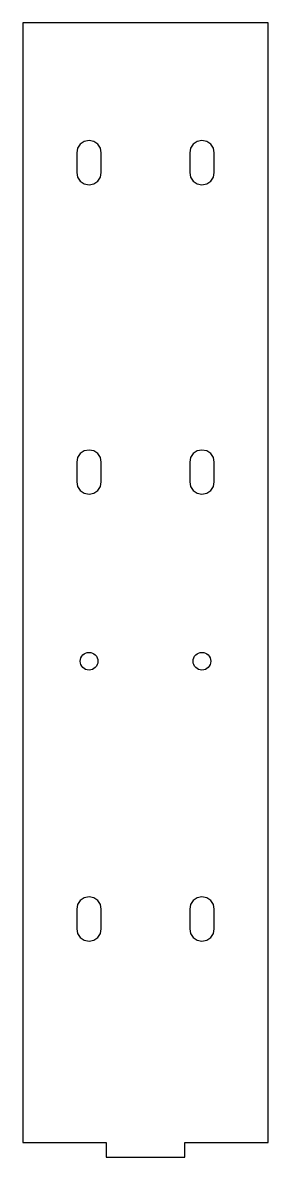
# Model space of a CAD drawing. Header units: millimetres. Extents: x 0 to 50, y 0 to 231.
import ezdxf

# ---------------------------------------------------------------- set-up
doc = ezdxf.new("R2010")
doc.units = ezdxf.units.MM
doc.layers.add('CUT', color=1, linetype='Continuous')

msp = doc.modelspace()

# ---------------------------------------------------------------- linework, layer by layer
at = {"layer": 'CUT'}
for points in [[(0, 3), (17, 3), (17, 0), (33, 0), (33, 3), (50, 3), (50, 231), (0, 231)], [(16, 204.5), (15.81, 205.457), (15.268, 206.268), (14.457, 206.81), (13.5, 207), (12.543, 206.81), (11.732, 206.268), (11.19, 205.457), (11, 204.5), (11, 200.5), (11.19, 199.543), (11.732, 198.732), (12.543, 198.19), (13.5, 198), (14.457, 198.19), (15.268, 198.732), (15.81, 199.543), (16, 200.5)], [(39, 204.5), (38.81, 205.457), (38.268, 206.268), (37.457, 206.81), (36.5, 207), (35.543, 206.81), (34.732, 206.268), (34.19, 205.457), (34, 204.5), (34, 200.5), (34.19, 199.543), (34.732, 198.732), (35.543, 198.19), (36.5, 198), (37.457, 198.19), (38.268, 198.732), (38.81, 199.543), (39, 200.5)], [(16, 141.5), (15.81, 142.457), (15.268, 143.268), (14.457, 143.81), (13.5, 144), (12.543, 143.81), (11.732, 143.268), (11.19, 142.457), (11, 141.5), (11, 137.5), (11.19, 136.543), (11.732, 135.732), (12.543, 135.19), (13.5, 135), (14.457, 135.19), (15.268, 135.732), (15.81, 136.543), (16, 137.5)], [(39, 141.5), (38.81, 142.457), (38.268, 143.268), (37.457, 143.81), (36.5, 144), (35.543, 143.81), (34.732, 143.268), (34.19, 142.457), (34, 141.5), (34, 137.5), (34.19, 136.543), (34.732, 135.732), (35.543, 135.19), (36.5, 135), (37.457, 135.19), (38.268, 135.732), (38.81, 136.543), (39, 137.5)], [(16, 50.5), (15.81, 51.457), (15.268, 52.268), (14.457, 52.81), (13.5, 53), (12.543, 52.81), (11.732, 52.268), (11.19, 51.457), (11, 50.5), (11, 46.5), (11.19, 45.543), (11.732, 44.732), (12.543, 44.19), (13.5, 44), (14.457, 44.19), (15.268, 44.732), (15.81, 45.543), (16, 46.5)], [(39, 50.5), (38.81, 51.457), (38.268, 52.268), (37.457, 52.81), (36.5, 53), (35.543, 52.81), (34.732, 52.268), (34.19, 51.457), (34, 50.5), (34, 46.5), (34.19, 45.543), (34.732, 44.732), (35.543, 44.19), (36.5, 44), (37.457, 44.19), (38.268, 44.732), (38.81, 45.543), (39, 46.5)]]:
    msp.add_lwpolyline(points, close=True, dxfattribs=at)
for centre in [(13.5, 101), (36.5, 101)]:
    msp.add_circle(centre, 1.8, dxfattribs=at)

doc.saveas('drawing.dxf')
